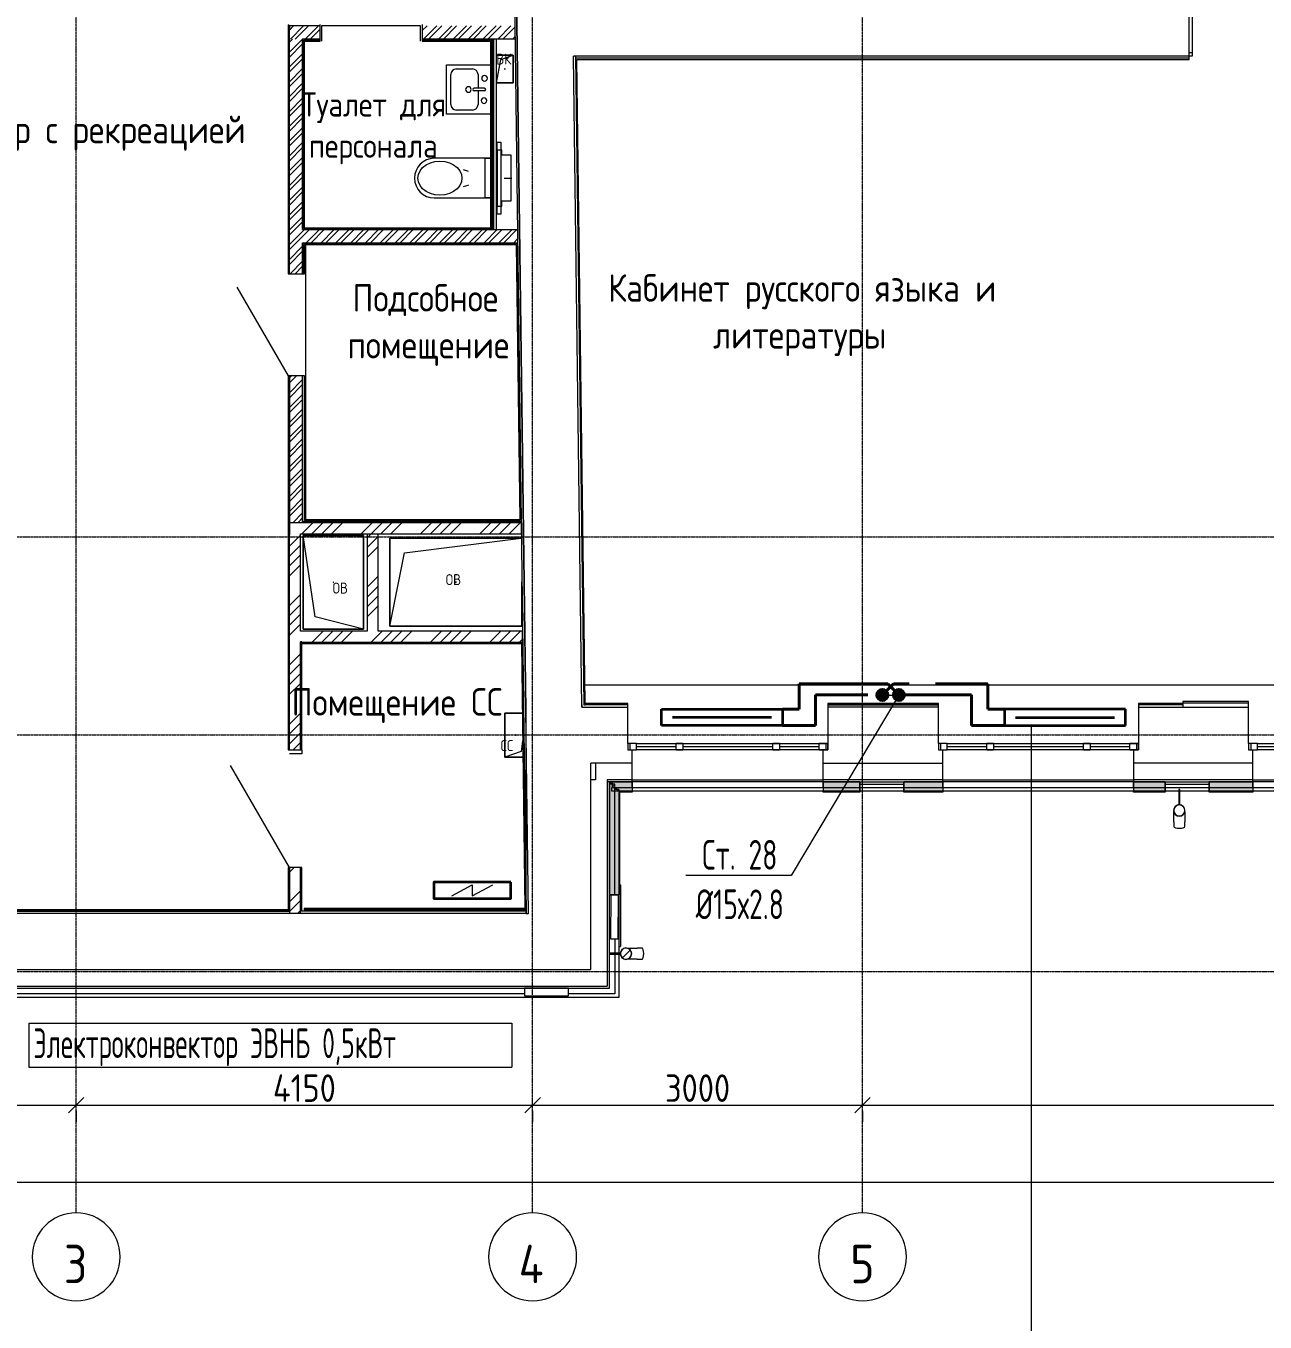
# Model space of a CAD drawing. Header units: millimetres. Extents: x -3929 to 624051, y 52832 to 514950.
# Drawn here: x 173592 to 184859, y 407026 to 418812 of the extents above; entities that cross this region are included whole.
import ezdxf
from ezdxf import colors
from ezdxf.entities.mleader import LeaderData, LeaderLine
from ezdxf.math import Vec2, Vec3

# ---------------------------------------------------------------- set-up
doc = ezdxf.new("R2010")
doc.units = ezdxf.units.MM
for name, pattern in [('ADSK_Линия сетки', [25, 20, -2.5, 0, -2.5]), ('ADSK_Штриховая_ш2 п1', [3, 2, -1]), ('Hidden', [7.14375, 4.7625, -2.38125])]:
    doc.linetypes.add(name, pattern=pattern)
for name, color, linetype, lineweight in [('_ Окна', 7, 'Continuous', 9), ('Аннотация', 7, 'Continuous', 18), ('Двери', 7, 'Continuous', 9), ('Марки помещений', 7, 'Continuous', 20), ('Обобщенные модели', 7, 'Continuous', 18), ('ОВ-О-Оборудование', 32, 'Continuous', 35), ('ОВ-ТЕКСТ', 7, 'Continuous', 25), ('Ограждение', 7, 'Continuous', 9), ('Окна', 7, 'Continuous', 9), ('Оси', 253, 'Continuous', 9), ('Перекрытие', 7, 'Continuous', 18), ('Размеры', 7, 'Continuous', 9), ('Сантехника', 7, 'Continuous', 18), ('Стены наружные', 7, 'Continuous', 18), ('Стены несущие', 7, 'Continuous', 30), ('Стены отделка', 7, 'Continuous', 30), ('Стены штриховка', 7, 'Continuous', 9)]:
    doc.layers.add(name, color=color, linetype=linetype, lineweight=lineweight)
for name, color, linetype in [('ПРИБОРЫ', 3, 'Continuous'), ('статистика приборов', 252, 'Continuous'), ('стояки', 7, 'Continuous')]:
    doc.layers.add(name, color=color, linetype=linetype)
doc.layers.add('т11.1', color=1, linetype='Continuous', true_color=0xff0000)
doc.layers.add('т21.1', color=5, linetype='Continuous', true_color=0x0000ff)
doc.styles.add('GOST Common', font='GOST_Common.ttf', dxfattribs={"width": 0.9, "height": 350})
doc.styles.add('GOST Common_1', font='GOST_Common.ttf', dxfattribs={"width": 0.9, "height": 250})
doc.styles.add('GOST Common_2', font='GOST_Common.ttf', dxfattribs={"width": 0.9, "height": 250})
doc.styles.add('GOST Common_4', font='GOST_Common.ttf', dxfattribs={"width": 0.9, "height": 200})
doc.styles.add('СТИЛЬ', font='simplex.shx', dxfattribs={"width": 0.65})

# ---------------------------------------------------------------- blocks, each defined once
blk = doc.blocks.new('*U2934')
at = {"layer": 'ОВ-О-Оборудование', "color": 32, "ltscale": 0.1, "true_color": 0xcd6928}
for p, q in [((550, 75), (-550, 75)), ((-550, 75), (-550, -75)), ((-450, 0), (450, 0)), ((550, -75), (550, 75)), ((-550, -75), (550, -75))]:
    blk.add_line(p, q, dxfattribs=at)
blk = doc.blocks.new('_Oblique')
at = {"color": 0, "linetype": 'ByBlock', "lineweight": -2}
blk.add_line((-0.5, -0.5), (0.5, 0.5), dxfattribs=at)
blk = doc.blocks.new('4 этаж')
at = {"layer": 'Ограждение', "lineweight": 0, "transparency": 33554432}
for points in [[(369638, 697), (369724, 697), (369724, 1636), (369638, 1722), (369638, 1630)], [(371914, 1636), (371914, 1722), (371579, 1722), (371579, 1636)], [(372668, 1636), (372668, 1722), (372314, 1722), (372314, 1636), (372596, 1636)], [(372668, 1722), (372668, 1723), (372614, 1722)], [(375488, 1722), (375488, 1723), (375439, 1722)], [(369637, 697), (369638, 697), (369637, 1630)], [(369725, 697), (369725, 1635), (369724, 1635), (369724, 697)], [(369728, 697), (369728, 1632), (369726, 1634), (369726, 697)], [(369843, 1630), (369843, 1632), (369728, 1632), (369729, 1630), (369737, 1630)], [(372314, 1630), (372668, 1630), (372668, 1632), (372314, 1632)], [(374403, 1630), (374691, 1630), (374691, 1632), (374403, 1632)], [(375091, 1630), (375488, 1630), (375488, 1632), (375091, 1632)]]:
    blk.add_hatch(color=253, dxfattribs=at).paths.add_polyline_path(points)
h = blk.add_hatch(color=253, dxfattribs=at)
h.paths.add_polyline_path([(369843, 1630), (369843, 1630), (369737, 1630)])
h.paths.add_polyline_path([(369724, 1636), (369843, 1636), (369843, 1722), (369638, 1722), (369722, 1638)])
h = blk.add_hatch(color=253, dxfattribs=at)
h.paths.add_polyline_path([(374691, 1630), (374691, 1630), (374653, 1630)])
h.paths.add_polyline_path([(374691, 1636), (374691, 1722), (374403, 1722), (374403, 1636), (374653, 1636)])
h = blk.add_hatch(color=253, dxfattribs=at)
h.paths.add_polyline_path([(375488, 1630), (375488, 1630), (375168, 1630)])
h.paths.add_polyline_path([(375488, 1636), (375488, 1722), (375091, 1722), (375091, 1636), (375168, 1636)])
h = blk.add_hatch(color=253, dxfattribs=at)
h.paths.add_polyline_path([(369725, 697), (369726, 697), (369725, 788)])
h.paths.add_polyline_path([(369728, 697), (369729, 697), (369729, 1630), (369728, 1630), (369728, 788)])
h = blk.add_hatch(color=253, dxfattribs=at)
h.paths.add_polyline_path([(371579, 1630), (371914, 1630), (371914, 1632), (371579, 1632)])
h.paths.add_polyline_path([(371914, 1634), (371914, 1635), (371579, 1634)])
at = {"layer": '_ Окна', "color": 253, "lineweight": 0}
for p, q in [((369883, 2073), (369803, 2073)), ((369803, 2073), (369803, 2013)), ((369803, 2013), (369883, 2013)), ((369823, 2073), (369823, 2013)), ((369883, 2013), (369883, 2073)), ((370243, 2043), (369883, 2043)), ((370243, 2013), (370243, 2073)), ((370243, 2073), (370303, 2073)), ((370303, 2013), (370243, 2013)), ((370303, 2073), (370303, 2013)), ((371123, 2043), (370303, 2043)), ((371123, 2013), (371123, 2073)), ((371123, 2073), (371183, 2073)), ((371183, 2013), (371123, 2013)), ((371183, 2073), (371183, 2013)), ((371543, 2043), (371183, 2043)), ((371543, 2013), (371543, 2073)), ((371543, 2073), (371623, 2073)), ((371623, 2013), (371543, 2013)), ((371603, 2073), (371603, 2013)), ((371623, 2073), (371623, 2013)), ((372708, 2073), (372628, 2073)), ((372628, 2073), (372628, 2013)), ((372628, 2013), (372708, 2013)), ((372648, 2073), (372648, 2013)), ((372708, 2013), (372708, 2073)), ((373068, 2043), (372708, 2043)), ((373068, 2013), (373068, 2073)), ((373068, 2073), (373128, 2073)), ((373128, 2013), (373068, 2013)), ((373128, 2073), (373128, 2013)), ((373948, 2043), (373128, 2043)), ((373948, 2013), (373948, 2073)), ((373948, 2073), (374008, 2073)), ((374008, 2013), (373948, 2013)), ((374008, 2073), (374008, 2013)), ((374368, 2043), (374008, 2043)), ((374368, 2013), (374368, 2073)), ((374368, 2073), (374448, 2073)), ((374448, 2013), (374368, 2013)), ((374428, 2073), (374428, 2013)), ((374448, 2073), (374448, 2013)), ((375528, 2073), (375448, 2073)), ((375448, 2073), (375448, 2013)), ((375448, 2013), (375528, 2013)), ((375468, 2073), (375468, 2013)), ((375528, 2013), (375528, 2073)), ((375888, 2043), (375528, 2043))]:
    blk.add_line(p, q, dxfattribs=at)
at = {"layer": 'Двери', "color": 253, "lineweight": 0}
for p, q in [((366717, 5414), (366252, 6220)), ((366727, 944), (366192, 1871))]:
    blk.add_line(p, q, dxfattribs=at)
at = {"layer": 'Обобщенные модели', "color": 253, "lineweight": 0}
for p, q in [((368611, 8330), (368761, 8330)), ((368761, 8330), (368611, 8330)), ((368611, 8080), (368648, 8293)), ((368648, 8293), (368761, 8330)), ((368761, 8330), (368761, 8080)), ((368761, 8080), (368761, 8330)), ((368761, 8080), (368611, 8080)), ((368611, 8080), (368761, 8080)), ((366851, 3963), (367401, 3963)), ((366851, 3113), (366851, 3963)), ((366961, 3223), (366851, 3963)), ((366851, 3963), (366851, 3113)), ((367401, 3963), (366851, 3963)), ((367401, 3963), (367401, 3113)), ((367401, 3113), (367401, 3963)), ((367641, 3139), (367641, 3939)), ((367641, 3939), (368835, 3939)), ((368835, 3939), (367641, 3939)), ((367641, 3939), (367641, 3139)), ((367774, 3806), (368835, 3938)), ((367641, 3139), (367774, 3806)), ((368841, 3539), (368841, 3139)), ((368841, 3139), (368841, 3539)), ((367401, 3113), (366961, 3223)), ((367401, 3113), (366851, 3113)), ((366851, 3113), (367401, 3113)), ((368841, 3139), (367641, 3139)), ((367641, 3139), (368841, 3139)), ((368684, 1949), (368684, 2349)), ((368684, 2349), (368844, 2349)), ((368844, 2349), (368684, 2349)), ((368684, 2349), (368684, 1949)), ((368847, 2096), (368834, 1999)), ((368834, 1999), (368684, 1949)), ((368849, 1949), (368684, 1949)), ((368684, 1949), (368849, 1949)), ((374813, 1653), (374813, 1514)), ((374823, 1653), (374813, 1653)), ((374823, 1514), (374823, 1653)), ((374768, 1448), (374768, 1450)), ((374768, 1445), (374768, 1448)), ((374768, 1442), (374768, 1445)), ((374768, 1439), (374768, 1442)), ((374768, 1436), (374768, 1439)), ((374768, 1432), (374768, 1436)), ((374768, 1428), (374768, 1432)), ((374768, 1424), (374768, 1428)), ((374768, 1420), (374768, 1424)), ((374768, 1416), (374768, 1420)), ((374768, 1411), (374768, 1416)), ((374868, 1450), (374868, 1449)), ((374868, 1449), (374868, 1446)), ((374868, 1446), (374868, 1443)), ((374868, 1443), (374868, 1440)), ((374868, 1440), (374868, 1437)), ((374868, 1437), (374868, 1434)), ((374868, 1434), (374868, 1430)), ((374868, 1430), (374868, 1426)), ((374868, 1426), (374868, 1422)), ((374868, 1422), (374868, 1418)), ((374868, 1418), (374868, 1413)), ((374768, 1407), (374768, 1411)), ((374768, 1402), (374768, 1407)), ((374768, 1397), (374768, 1402)), ((374768, 1392), (374768, 1397)), ((374768, 1387), (374768, 1392)), ((374768, 1382), (374768, 1387)), ((374768, 1376), (374768, 1382)), ((374768, 1371), (374768, 1376)), ((374768, 1365), (374768, 1371)), ((374768, 1360), (374768, 1365)), ((374768, 1360), (374768, 1317)), ((374868, 1413), (374868, 1409)), ((374868, 1409), (374868, 1404)), ((374868, 1404), (374868, 1399)), ((374868, 1399), (374868, 1394)), ((374868, 1394), (374868, 1389)), ((374868, 1389), (374868, 1384)), ((374868, 1384), (374868, 1379)), ((374868, 1379), (374868, 1373)), ((374868, 1373), (374868, 1368)), ((374868, 1368), (374868, 1362)), ((374868, 1362), (374868, 1360)), ((374868, 1317), (374868, 1360)), ((369736, 166), (369637, 166)), ((369637, 156), (369736, 156)), ((369800, 211), (369801, 211)), ((369801, 211), (369804, 211)), ((369804, 211), (369806, 211)), ((369806, 211), (369810, 211)), ((369810, 211), (369813, 211)), ((369813, 211), (369816, 211)), ((369816, 211), (369820, 211)), ((369820, 211), (369824, 211)), ((369824, 211), (369828, 211)), ((369828, 211), (369832, 211)), ((369832, 211), (369837, 211)), ((369837, 211), (369841, 211)), ((369841, 211), (369846, 211)), ((369846, 211), (369851, 211)), ((369851, 211), (369856, 211)), ((369856, 211), (369861, 211)), ((369861, 211), (369866, 211)), ((369866, 211), (369871, 211)), ((369871, 211), (369877, 211)), ((369877, 211), (369882, 211)), ((369882, 211), (369888, 211)), ((369888, 211), (369890, 211)), ((369933, 211), (369890, 211)), ((369802, 111), (369799, 111)), ((369805, 111), (369802, 111)), ((369808, 111), (369805, 111)), ((369811, 111), (369808, 111)), ((369814, 111), (369811, 111)), ((369818, 111), (369814, 111)), ((369822, 111), (369818, 111)), ((369826, 111), (369822, 111)), ((369830, 111), (369826, 111)), ((369834, 111), (369830, 111)), ((369838, 111), (369834, 111)), ((369843, 111), (369838, 111)), ((369848, 111), (369843, 111)), ((369853, 111), (369848, 111)), ((369858, 111), (369853, 111)), ((369863, 111), (369858, 111)), ((369868, 111), (369863, 111)), ((369874, 111), (369868, 111)), ((369879, 111), (369874, 111)), ((369885, 111), (369879, 111)), ((369890, 111), (369885, 111)), ((369890, 111), (369933, 111))]:
    blk.add_line(p, q, dxfattribs=at)
at = {"layer": 'Обобщенные модели', "color": 253, "linetype": 'Continuous', "lineweight": 0}
blk.add_line((369755, 123), (369824, 192), dxfattribs=at)
at = {"layer": 'Обобщенные модели', "color": 253, "lineweight": 0}
for centre, radius, start, end in [((368686, 8205), 2.5, 0, 180), ((368686, 8205), 2.5, 60, 165), ((368686, 8205), 2.5, 180, 0), ((368686, 8205), 2.5, 195, 270), ((368686, 8205), 2.5, 300, 0), ((367126, 3538), 2.5, 90, 270), ((367126, 3538), 2.5, 150, 255), ((367126, 3538), 2.5, 270, 90), ((367126, 3538), 2.5, 30, 90), ((367126, 3538), 2.5, 285, 0), ((368241, 3539), 2.5, 0, 180), ((368241, 3539), 2.5, 60, 165), ((368241, 3539), 2.5, 180, 0), ((368241, 3539), 2.5, 195, 270), ((368241, 3539), 2.5, 300, 0), ((368784, 2149), 2.5, 0, 180), ((368784, 2149), 2.5, 120, 180), ((368784, 2149), 2.5, 180, 0), ((368784, 2149), 2.5, 240, 345), ((368784, 2149), 2.5, 15, 90), ((374818, 1463), 52, 90, 270), ((374818, 1463), 50, 90, 270), ((374818, 1463), 52, 270, 90), ((374818, 1463), 50, 270, 90), ((369787, 161), 52, 0, 180), ((369787, 161), 52, 180, 0), ((369787, 161), 50, 0, 180), ((369787, 161), 50, 180, 0)]:
    blk.add_arc(centre, radius, start, end, dxfattribs=at)
for centre, major_axis, start_param, end_param in [((374818, 1317), (50, 0), 3.141593, 4.712389), ((374818, 1317), (50, 0), 4.712389, 6.283185), ((369933, 161), (0, 50), 4.712389, 6.283185), ((369933, 161), (0, 50), 3.141593, 4.712389)]:
    blk.add_ellipse(centre, major_axis=major_axis, ratio=0.309017, start_param=start_param, end_param=end_param, dxfattribs=at)
at = {"layer": 'Ограждение', "color": 253, "lineweight": 0}
for p, q in [((369638, 1722), (369637, 1723)), ((369638, 1722), (369728, 1632)), ((369729, 1630), (369638, 1722)), ((369638, 1722), (369638, 697)), ((369638, 1722), (369638, 697)), ((369843, 1722), (369638, 1722)), ((369843, 1722), (369638, 1722)), ((369843, 1723), (369843, 1722)), ((369843, 1722), (369843, 1673)), ((369843, 1673), (369843, 1722)), ((371579, 1722), (371579, 1723)), ((371579, 1722), (371579, 1673)), ((371579, 1673), (371579, 1722)), ((371914, 1722), (371579, 1722)), ((371914, 1722), (371579, 1722)), ((371914, 1703), (371914, 1722)), ((371914, 1703), (371914, 1630)), ((371914, 1632), (371914, 1703)), ((372314, 1722), (372314, 1703)), ((372668, 1722), (372314, 1722)), ((372668, 1722), (372314, 1722)), ((372314, 1703), (372314, 1632)), ((372314, 1630), (372314, 1703)), ((372668, 1723), (372668, 1722)), ((372668, 1722), (372668, 1673)), ((372668, 1673), (372668, 1722)), ((374403, 1722), (374403, 1723)), ((374403, 1722), (374403, 1673)), ((374403, 1673), (374403, 1722)), ((374691, 1722), (374403, 1722)), ((374691, 1722), (374403, 1722)), ((374691, 1703), (374691, 1722)), ((374691, 1703), (374691, 1630)), ((374691, 1632), (374691, 1703)), ((375091, 1722), (375091, 1703)), ((375488, 1722), (375091, 1722)), ((375488, 1722), (375091, 1722)), ((375091, 1703), (375091, 1632)), ((375091, 1630), (375091, 1703)), ((375488, 1723), (375488, 1722)), ((375488, 1722), (375488, 1673)), ((375488, 1673), (375488, 1722)), ((369728, 1632), (369724, 1636)), ((369724, 1636), (369724, 697)), ((369724, 1636), (369725, 1635)), ((369843, 1636), (369724, 1636)), ((369725, 1635), (369728, 1632)), ((369728, 1632), (369725, 1635)), ((369725, 1635), (369725, 697)), ((369725, 1635), (369728, 1632)), ((369843, 1635), (369725, 1635)), ((369728, 1632), (369726, 1634)), ((369726, 1634), (369726, 697)), ((369726, 1634), (369726, 1634)), ((369726, 1634), (369726, 697)), ((369726, 1634), (369728, 1632)), ((369843, 1634), (369726, 1634)), ((369843, 1634), (369726, 1634)), ((369728, 1632), (369728, 697)), ((369728, 1632), (369728, 697)), ((369728, 1632), (369728, 1632)), ((369728, 1632), (369728, 697)), ((369729, 1630), (369728, 1632)), ((369728, 1632), (369729, 1630)), ((369843, 1632), (369728, 1632)), ((369843, 1632), (369728, 1632)), ((369843, 1632), (369728, 1632)), ((369728, 1631), (369728, 697)), ((369728, 1631), (369729, 1630)), ((369843, 1631), (369728, 1631)), ((369729, 1630), (369729, 697)), ((369729, 1630), (369729, 697)), ((369843, 1630), (369729, 1630)), ((369843, 1630), (369729, 1630)), ((369843, 1638), (369843, 1630)), ((369843, 1632), (369843, 1638)), ((369843, 1635), (369843, 1636)), ((369843, 1636), (369843, 1632)), ((369843, 1632), (369843, 1635)), ((369843, 1635), (369843, 1632)), ((369843, 1632), (369843, 1635)), ((369843, 1632), (369843, 1634)), ((369843, 1634), (369843, 1634)), ((369843, 1634), (369843, 1632)), ((369843, 1630), (369843, 1632)), ((369843, 1632), (369843, 1630)), ((369843, 1632), (369843, 1632)), ((369843, 1630), (369843, 1631)), ((371579, 1638), (371579, 1632)), ((371579, 1630), (371579, 1638)), ((371579, 1632), (371579, 1636)), ((371579, 1636), (371579, 1635)), ((371914, 1636), (371579, 1636)), ((371579, 1635), (371579, 1632)), ((371579, 1632), (371579, 1635)), ((371579, 1635), (371579, 1632)), ((371914, 1635), (371579, 1635)), ((371579, 1632), (371579, 1634)), ((371579, 1634), (371579, 1634)), ((371579, 1634), (371579, 1632)), ((371914, 1634), (371579, 1634)), ((371914, 1634), (371579, 1634)), ((371579, 1632), (371579, 1632)), ((371579, 1630), (371579, 1632)), ((371579, 1632), (371579, 1630)), ((371914, 1632), (371579, 1632)), ((371914, 1632), (371579, 1632)), ((371914, 1632), (371579, 1632)), ((371579, 1631), (371579, 1630)), ((371914, 1631), (371579, 1631)), ((371914, 1630), (371579, 1630)), ((371914, 1630), (371579, 1630)), ((371914, 1635), (371914, 1636)), ((371914, 1636), (371914, 1632)), ((371914, 1632), (371914, 1635)), ((371914, 1635), (371914, 1632)), ((371914, 1632), (371914, 1635)), ((371914, 1632), (371914, 1634)), ((371914, 1634), (371914, 1634)), ((371914, 1634), (371914, 1632)), ((371914, 1630), (371914, 1632)), ((371914, 1632), (371914, 1630)), ((371914, 1632), (371914, 1632)), ((371914, 1630), (371914, 1631)), ((372314, 1632), (372314, 1636)), ((372314, 1636), (372314, 1635)), ((372668, 1636), (372314, 1636)), ((372314, 1635), (372314, 1632)), ((372314, 1632), (372314, 1635)), ((372314, 1635), (372314, 1632)), ((372668, 1635), (372314, 1635)), ((372314, 1632), (372314, 1634)), ((372314, 1634), (372314, 1634)), ((372314, 1634), (372314, 1632)), ((372668, 1634), (372314, 1634)), ((372668, 1634), (372314, 1634)), ((372314, 1632), (372314, 1632)), ((372314, 1630), (372314, 1632)), ((372314, 1632), (372314, 1630)), ((372668, 1632), (372314, 1632)), ((372668, 1632), (372314, 1632)), ((372668, 1632), (372314, 1632)), ((372314, 1631), (372314, 1630)), ((372668, 1631), (372314, 1631)), ((372668, 1630), (372314, 1630)), ((372668, 1630), (372314, 1630)), ((372668, 1638), (372668, 1630)), ((372668, 1632), (372668, 1638)), ((372668, 1635), (372668, 1636)), ((372668, 1636), (372668, 1632)), ((372668, 1632), (372668, 1635)), ((372668, 1635), (372668, 1632)), ((372668, 1632), (372668, 1635)), ((372668, 1632), (372668, 1634)), ((372668, 1634), (372668, 1634)), ((372668, 1634), (372668, 1632)), ((372668, 1630), (372668, 1632)), ((372668, 1632), (372668, 1630)), ((372668, 1632), (372668, 1632)), ((372668, 1630), (372668, 1631)), ((374403, 1638), (374403, 1632)), ((374403, 1630), (374403, 1638)), ((374403, 1632), (374403, 1636)), ((374403, 1636), (374403, 1635)), ((374691, 1636), (374403, 1636)), ((374403, 1635), (374403, 1632)), ((374403, 1632), (374403, 1635)), ((374403, 1635), (374403, 1632)), ((374691, 1635), (374403, 1635)), ((374403, 1632), (374403, 1634)), ((374403, 1634), (374403, 1634)), ((374403, 1634), (374403, 1632)), ((374691, 1634), (374403, 1634)), ((374691, 1634), (374403, 1634)), ((374403, 1632), (374403, 1632)), ((374403, 1630), (374403, 1632)), ((374403, 1632), (374403, 1630)), ((374691, 1632), (374403, 1632)), ((374691, 1632), (374403, 1632)), ((374691, 1632), (374403, 1632)), ((374403, 1631), (374403, 1630)), ((374691, 1631), (374403, 1631)), ((374691, 1630), (374403, 1630)), ((374691, 1630), (374403, 1630)), ((374691, 1635), (374691, 1636)), ((374691, 1636), (374691, 1632)), ((374691, 1632), (374691, 1635)), ((374691, 1635), (374691, 1632)), ((374691, 1632), (374691, 1635)), ((374691, 1632), (374691, 1634)), ((374691, 1634), (374691, 1634)), ((374691, 1634), (374691, 1632)), ((374691, 1630), (374691, 1632)), ((374691, 1632), (374691, 1630)), ((374691, 1632), (374691, 1632)), ((374691, 1630), (374691, 1631)), ((375091, 1632), (375091, 1636)), ((375091, 1636), (375091, 1635)), ((375488, 1636), (375091, 1636)), ((375091, 1635), (375091, 1632)), ((375091, 1632), (375091, 1635)), ((375091, 1635), (375091, 1632)), ((375488, 1635), (375091, 1635)), ((375091, 1632), (375091, 1634)), ((375091, 1634), (375091, 1634)), ((375091, 1634), (375091, 1632)), ((375488, 1634), (375091, 1634)), ((375488, 1634), (375091, 1634)), ((375091, 1632), (375091, 1632)), ((375091, 1630), (375091, 1632)), ((375091, 1632), (375091, 1630)), ((375488, 1632), (375091, 1632)), ((375488, 1632), (375091, 1632)), ((375488, 1632), (375091, 1632)), ((375091, 1631), (375091, 1630)), ((375488, 1631), (375091, 1631)), ((375488, 1630), (375091, 1630)), ((375488, 1630), (375091, 1630)), ((375488, 1638), (375488, 1630)), ((375488, 1632), (375488, 1638)), ((375488, 1635), (375488, 1636)), ((375488, 1636), (375488, 1632)), ((375488, 1632), (375488, 1635)), ((375488, 1635), (375488, 1632)), ((375488, 1632), (375488, 1635)), ((375488, 1632), (375488, 1634)), ((375488, 1634), (375488, 1634)), ((375488, 1634), (375488, 1632)), ((375488, 1630), (375488, 1632)), ((375488, 1632), (375488, 1630)), ((375488, 1632), (375488, 1632)), ((375488, 1630), (375488, 1631)), ((369638, 697), (369637, 697)), ((369638, 697), (369728, 697)), ((369729, 697), (369638, 697)), ((369728, 697), (369724, 697)), ((369724, 697), (369725, 697)), ((369725, 697), (369728, 697)), ((369728, 697), (369725, 697)), ((369725, 697), (369728, 697)), ((369728, 697), (369726, 697)), ((369726, 697), (369726, 697)), ((369726, 697), (369728, 697)), ((369728, 697), (369728, 697)), ((369728, 697), (369729, 697)), ((369729, 697), (369728, 697)), ((369728, 697), (369729, 697))]:
    blk.add_line(p, q, dxfattribs=at)
at = {"layer": 'Окна', "color": 253, "lineweight": 0}
for p, q in [((369883, 2073), (369803, 2073)), ((369803, 2073), (369803, 2013)), ((369803, 2013), (369883, 2013)), ((369883, 2073), (370243, 2073)), ((370243, 2013), (369883, 2013)), ((370303, 2073), (370243, 2073)), ((370243, 2013), (370303, 2013)), ((370303, 2073), (371123, 2073)), ((371123, 2013), (370303, 2013)), ((371183, 2073), (371123, 2073)), ((371123, 2013), (371183, 2013)), ((371183, 2073), (371543, 2073)), ((371543, 2013), (371183, 2013)), ((371623, 2073), (371543, 2073)), ((371543, 2013), (371623, 2013)), ((371623, 2013), (371623, 2073)), ((372708, 2073), (372628, 2073)), ((372628, 2073), (372628, 2013)), ((372628, 2013), (372708, 2013)), ((372708, 2073), (373068, 2073)), ((373068, 2013), (372708, 2013)), ((373128, 2073), (373068, 2073)), ((373068, 2013), (373128, 2013)), ((373128, 2073), (373948, 2073)), ((373948, 2013), (373128, 2013)), ((374008, 2073), (373948, 2073)), ((373948, 2013), (374008, 2013)), ((374008, 2073), (374368, 2073)), ((374368, 2013), (374008, 2013)), ((374448, 2073), (374368, 2073)), ((374368, 2013), (374448, 2013)), ((374448, 2013), (374448, 2073)), ((375528, 2073), (375448, 2073)), ((375448, 2073), (375448, 2013)), ((375448, 2013), (375528, 2013)), ((375528, 2073), (375888, 2073)), ((375888, 2013), (375528, 2013))]:
    blk.add_line(p, q, dxfattribs=at)
at = {"layer": 'Оси', "color": 253, "linetype": 'ADSK_Линия сетки', "lineweight": 0}
for p, q in [((364788, -2196), (364788, 46378)), ((368938, -2196), (368938, 23921)), ((371938, -2196), (371938, 23921)), ((351674, 3950), (417904, 3950)), ((351674, 2150), (417793, 2150)), ((351674, 0), (417793, 0))]:
    blk.add_line(p, q, dxfattribs=at)
at = {"layer": 'Оси', "color": 253, "lineweight": 0}
for centre, start, end in [((364788, -2596), 0, 180), ((368938, -2596), 0, 180), ((371938, -2596), 0, 180), ((364788, -2596), 180, 0), ((368938, -2596), 180, 0), ((371938, -2596), 180, 0)]:
    blk.add_arc(centre, 400, start, end, dxfattribs=at)
at = {"layer": 'Перекрытие', "color": 253, "lineweight": 0}
for p, q in [((374934, 8693), (374934, 8323)), ((367919, 8597), (367019, 8597)), ((367019, 8597), (367019, 8459)), ((367919, 8459), (367919, 8597)), ((374934, 8353), (374908, 8353)), ((374934, 8323), (374908, 8323)), ((377694, 2603), (369415, 2603)), ((366839, 2014), (366839, 1979)), ((366839, 1979), (366727, 1979)), ((366839, 555), (366839, 546))]:
    blk.add_line(p, q, dxfattribs=at)
at = {"layer": 'Размеры', "color": 253, "lineweight": 0}
for p, q in [((361638, -1217), (364938, -1217)), ((364638, -1217), (369088, -1217)), ((364788, -1267), (364788, -1367)), ((364788, -1267), (364788, -1367)), ((368788, -1217), (372088, -1217)), ((368938, -1267), (368938, -1367)), ((368938, -1267), (368938, -1367)), ((371788, -1217), (379988, -1217)), ((371938, -1267), (371938, -1367)), ((371938, -1267), (371938, -1367)), ((355138, -1917), (417288, -1917))]:
    blk.add_line(p, q, dxfattribs=at)
at = {"layer": 'Сантехника', "color": 253, "lineweight": 0}
for p, q in [((368156, 8244), (368556, 8244)), ((368156, 7794), (368156, 8244)), ((368156, 7794), (368156, 8244)), ((368156, 8244), (368556, 8244)), ((368195, 7883), (368195, 8155)), ((368245, 8206), (368391, 8206)), ((368442, 8155), (368442, 8032)), ((368499, 8032), (368407, 8032)), ((368499, 8006), (368407, 8006)), ((368442, 8006), (368442, 7883)), ((368556, 7794), (368156, 7794)), ((368556, 7794), (368156, 7794)), ((368391, 7832), (368245, 7832)), ((368617, 6885), (368617, 7540)), ((368617, 7540), (368648, 7540)), ((368657, 7468), (368617, 7468)), ((368617, 7468), (368617, 6958)), ((368648, 7540), (368648, 6885)), ((368657, 7421), (368657, 7468)), ((367915, 7280), (367938, 7309)), ((367938, 7309), (367970, 7334)), ((367970, 7334), (368008, 7352)), ((368008, 7352), (368050, 7364)), ((368556, 7393), (368044, 7393)), ((368050, 7364), (368095, 7368)), ((368095, 7368), (368139, 7364)), ((368139, 7364), (368182, 7352)), ((368182, 7352), (368220, 7334)), ((368220, 7334), (368251, 7309)), ((368251, 7309), (368275, 7280)), ((368507, 7033), (368507, 7393)), ((368507, 7393), (368556, 7393)), ((368742, 7421), (368657, 7421)), ((368742, 7005), (368742, 7421)), ((367895, 7213), (367900, 7247)), ((367900, 7178), (367895, 7213)), ((367900, 7247), (367915, 7280)), ((368275, 7280), (368290, 7247)), ((368290, 7247), (368295, 7213)), ((368295, 7213), (368290, 7178)), ((368320, 7284), (368311, 7288)), ((368355, 7274), (368320, 7284)), ((368680, 7213), (368748, 7213)), ((367915, 7145), (367900, 7178)), ((367938, 7116), (367915, 7145)), ((367970, 7091), (367938, 7116)), ((368008, 7073), (367970, 7091)), ((368050, 7061), (368008, 7073)), ((368182, 7073), (368139, 7061)), ((368220, 7091), (368182, 7073)), ((368251, 7116), (368220, 7091)), ((368275, 7145), (368251, 7116)), ((368290, 7178), (368275, 7145)), ((368311, 7138), (368352, 7150)), ((368352, 7150), (368355, 7151)), ((368044, 7033), (368556, 7033)), ((368095, 7058), (368050, 7061)), ((368139, 7061), (368095, 7058)), ((368556, 7033), (368507, 7033)), ((368617, 6958), (368657, 6958)), ((368657, 7005), (368742, 7005)), ((368657, 6958), (368657, 7005)), ((368648, 6885), (368617, 6885))]:
    blk.add_line(p, q, dxfattribs=at)
for centre, radius, start, end in [((368245, 8155), 50.8, 90, 180), ((368391, 8155), 50.8, 0, 90), ((368501, 8121), 25.4, 90, 270), ((368501, 8121), 25.4, 270, 90), ((368354, 8019), 25.4, 90, 270), ((368354, 8019), 25.4, 270, 90), ((368407, 8019), 12.7, 90, 270), ((368499, 8019), 12.7, 270, 90), ((368496, 7918), 25.4, 90, 270), ((368496, 7918), 25.4, 270, 90), ((368245, 7883), 50.8, 180, 270), ((368391, 7883), 50.8, 270, 0), ((368044, 7213), 180, 90, 270)]:
    blk.add_arc(centre, radius, start, end, dxfattribs=at)
at = {"layer": 'Стены наружные', "color": 253, "lineweight": 0}
for p, q in [((366877, 4103), (366877, 6610)), ((369687, 1703), (369638, 1703)), ((369657, 1673), (400858, 1673)), ((369657, 1638), (369657, 1673)), ((369660, 1722), (369660, 1673)), ((369687, 697), (369687, 1703)), ((369722, 1653), (369687, 1653)), ((369722, 1653), (369722, 166)), ((369843, 1743), (371578, 1743)), ((371578, 1723), (369843, 1723)), ((369843, 1673), (369843, 1638)), ((371579, 1673), (371579, 1638)), ((372668, 1743), (374403, 1743)), ((374403, 1723), (372668, 1723)), ((372668, 1673), (372668, 1638)), ((374403, 1673), (374403, 1638)), ((375488, 1743), (377223, 1743)), ((377223, 1723), (375488, 1723)), ((375488, 1673), (375488, 1638)), ((374813, 1638), (369657, 1638)), ((377991, 1638), (374823, 1638)), ((369722, 788), (369725, 788)), ((369726, 788), (369728, 788)), ((369728, 788), (369729, 788)), ((369729, 788), (369737, 788)), ((369737, 788), (369737, 227)), ((369687, 296), (369687, 166)), ((369687, 156), (369687, -204)), ((369722, 227), (369737, 227)), ((369722, 156), (369722, -239)), ((368863, -204), (362186, -204)), ((369687, -204), (369263, -204)), ((369722, -239), (361197, -239))]:
    blk.add_line(p, q, dxfattribs=at)
at = {"layer": 'Стены несущие', "color": 253, "lineweight": 0}
for p, q in [((368791, 8910), (368876, 2372)), ((374908, 8323), (374908, 8693)), ((374908, 8323), (369309, 8323)), ((369385, 2403), (369309, 8323)), ((368840, 4079), (366727, 4079)), ((366727, 2014), (366727, 4079)), ((368840, 3979), (368840, 4079)), ((366827, 3979), (368840, 3979)), ((366827, 3093), (366827, 3979)), ((367433, 3979), (367433, 3093)), ((367533, 3093), (367533, 3979)), ((367433, 3093), (366827, 3093)), ((368847, 3093), (367533, 3093)), ((368847, 2993), (368847, 3093)), ((366827, 2014), (366827, 2995)), ((366827, 2993), (368847, 2993)), ((368876, 2372), (368877, 2372)), ((368877, 2372), (368877, 526)), ((369385, 2403), (369803, 2403)), ((369803, 2073), (369803, 2403)), ((372628, 2403), (371623, 2403)), ((371623, 2403), (371623, 2073)), ((372628, 2073), (372628, 2403)), ((374448, 2403), (374448, 2073)), ((374448, 2403), (375448, 2403)), ((375448, 2073), (375448, 2403)), ((366727, 2014), (366827, 2014)), ((369843, 1893), (369843, 2013)), ((371578, 2013), (371578, 1893)), ((372668, 1893), (372668, 2013)), ((374403, 2013), (374403, 1893)), ((375488, 1893), (375488, 2013)), ((369467, 16), (369467, 1893)), ((369843, 1893), (369467, 1893)), ((371578, 1893), (372668, 1893)), ((375488, 1893), (374403, 1893)), ((366827, 944), (366727, 944)), ((366727, 944), (366727, 526)), ((366827, 526), (366827, 944)), ((368877, 526), (361958, 526)), ((361450, 16), (369467, 16))]:
    blk.add_line(p, q, dxfattribs=at)
at = {"layer": 'Стены отделка', "color": 253, "lineweight": 0}
for p, q in [((368771, 8930), (368880, 526)), ((368900, 526), (368791, 8910)), ((366715, 8607), (366715, 6344)), ((367005, 8459), (367005, 8609)), ((367935, 8609), (367935, 8459)), ((366727, 8597), (366727, 8572)), ((366855, 6760), (366855, 8469)), ((366865, 8459), (367005, 8459)), ((366865, 6745), (366865, 8459)), ((367935, 8459), (368556, 8459)), ((368556, 8459), (368556, 6760)), ((368571, 8477), (368571, 6745)), ((368611, 6745), (368611, 8477)), ((369329, 8323), (369309, 8323)), ((369329, 8323), (369329, 8303)), ((369329, 8323), (369405, 2423)), ((369339, 8303), (369329, 8303)), ((369417, 2435), (369341, 8291)), ((369341, 8291), (374908, 8291)), ((371533, 8303), (370133, 8303)), ((374908, 8291), (374908, 8323)), ((366847, 6745), (368799, 6745)), ((366865, 6760), (368556, 6760)), ((366847, 6625), (368801, 6625)), ((368801, 6620), (366853, 6620)), ((366865, 6344), (366865, 6608)), ((366865, 6608), (368789, 6608)), ((368789, 6608), (368821, 4105)), ((366715, 6344), (366865, 6344)), ((366715, 5414), (366715, 2014)), ((366865, 5414), (366715, 5414)), ((366865, 4105), (366865, 5414)), ((366847, 4093), (368833, 4093)), ((368821, 4105), (366865, 4105)), ((366839, 2995), (366827, 2995)), ((366839, 2993), (366839, 2995)), ((366839, 2014), (366839, 2981)), ((366839, 2981), (368836, 2981)), ((368836, 2981), (368867, 571)), ((368848, 2993), (368847, 2993)), ((369385, 2423), (369386, 2423)), ((369386, 2423), (369386, 2403)), ((369405, 2423), (369415, 2423)), ((369803, 2435), (369417, 2435)), ((369803, 2403), (369803, 2435)), ((371623, 2435), (371623, 2403)), ((372628, 2435), (371623, 2435)), ((371623, 2423), (371634, 2423)), ((372594, 2423), (372628, 2423)), ((372628, 2403), (372628, 2435)), ((374448, 2435), (374448, 2403)), ((374849, 2435), (374448, 2435)), ((374849, 2455), (374849, 2403)), ((375448, 2455), (374849, 2455)), ((375419, 2443), (375448, 2443)), ((375448, 2403), (375448, 2455)), ((366715, 2014), (366727, 2014)), ((366827, 2014), (366839, 2014)), ((369509, 1893), (369509, 1743)), ((369843, 1723), (369843, 1893)), ((371578, 1893), (371578, 1723)), ((372668, 1723), (372668, 1893)), ((374403, 1893), (374403, 1723)), ((375488, 1723), (375488, 1893)), ((369509, 1743), (369467, 1743)), ((369843, 1743), (369617, 1743)), ((369617, 1743), (369617, -134)), ((369637, 1723), (369843, 1723)), ((369637, -154), (369637, 1723)), ((372668, 1743), (371578, 1743)), ((371578, 1723), (372668, 1723)), ((371914, 1723), (371914, 1703)), ((371914, 1703), (372314, 1703)), ((372314, 1703), (372314, 1723)), ((375488, 1743), (374403, 1743)), ((374403, 1723), (375488, 1723)), ((374691, 1723), (374691, 1703)), ((374691, 1703), (375091, 1703)), ((375091, 1703), (375091, 1723)), ((366727, 944), (366715, 944)), ((366715, 944), (366715, 558)), ((366839, 944), (366827, 944)), ((366839, 555), (366839, 944)), ((369648, 697), (369645, 297)), ((369718, 696), (369648, 697)), ((369715, 296), (369718, 696)), ((366715, 558), (361978, 558)), ((361990, 546), (366727, 546)), ((364408, 546), (364408, 558)), ((366827, 555), (366839, 555)), ((368880, 546), (366827, 546)), ((368867, 571), (366861, 571)), ((366861, 571), (366861, 559)), ((366861, 559), (368873, 559)), ((368873, 559), (368873, 571)), ((368873, 571), (368877, 571)), ((368877, 526), (368880, 526)), ((368880, 526), (368880, 546)), ((368880, 526), (368900, 526)), ((369645, 297), (369715, 296)), ((361281, -154), (369637, -154)), ((361301, -134), (369617, -134)), ((369263, -154), (368863, -154)), ((368863, -154), (368863, -224)), ((368863, -224), (369263, -224)), ((369263, -224), (369263, -154))]:
    blk.add_line(p, q, dxfattribs=at)
at = {"layer": 'Стены штриховка', "color": 253, "lineweight": 0}
for p, q in [((366717, 8609), (366717, 6344)), ((367005, 8597), (366727, 8597)), ((366727, 6344), (366727, 8572)), ((367005, 8477), (366847, 8477)), ((366847, 6745), (366847, 8477)), ((366855, 8469), (367005, 8469)), ((368777, 8477), (367935, 8477)), ((367935, 8469), (368565, 8469)), ((368565, 6753), (368565, 8469)), ((368584, 6745), (368584, 8477)), ((370133, 8303), (369339, 8303)), ((369415, 2433), (369339, 8293)), ((369339, 8293), (374908, 8293)), ((374908, 8303), (371533, 8303)), ((366855, 6754), (366855, 6760)), ((366855, 6754), (368565, 6754)), ((366847, 6344), (366847, 6625)), ((366853, 6344), (366853, 6620)), ((366863, 6344), (366863, 6610)), ((368791, 6610), (366863, 6610)), ((368791, 6610), (368823, 4103)), ((366717, 2014), (366717, 5414)), ((366727, 5414), (366727, 3965)), ((366847, 4079), (366847, 5414)), ((366863, 4103), (366863, 5414)), ((368823, 4103), (366863, 4103)), ((366837, 2014), (366837, 2995)), ((366839, 2993), (366839, 2983)), ((366839, 2983), (368838, 2983)), ((368838, 2983), (368869, 571)), ((369803, 2433), (369415, 2433)), ((369803, 2423), (369415, 2423)), ((372628, 2433), (371623, 2433)), ((371634, 2423), (372594, 2423)), ((374849, 2433), (374448, 2433)), ((374849, 2423), (374448, 2423)), ((375448, 2453), (374849, 2453)), ((374849, 2443), (375419, 2443)), ((369637, 1723), (369617, 1723)), ((366717, 944), (366717, 558)), ((366837, 555), (366837, 944)), ((366727, 556), (361978, 556)), ((366717, 558), (366727, 558)), ((366861, 561), (368873, 561)), ((368867, 571), (368869, 571))]:
    blk.add_line(p, q, dxfattribs=at)
at = {"layer": 'Стены штриховка', "color": 253, "linetype": 'Continuous', "lineweight": 0}
for p, q in [((366727, 8559), (366765, 8597)), ((366735, 8477), (366855, 8597)), ((366780, 8477), (366900, 8597)), ((366870, 8477), (366990, 8597)), ((366915, 8477), (367005, 8567)), ((367935, 8554), (367978, 8597)), ((367947, 8477), (368067, 8597)), ((367992, 8477), (368112, 8597)), ((368082, 8477), (368202, 8597)), ((368127, 8477), (368247, 8597)), ((368217, 8477), (368337, 8597)), ((368262, 8477), (368382, 8597)), ((368352, 8477), (368472, 8597)), ((368396, 8477), (368516, 8597)), ((368486, 8477), (368606, 8597)), ((368531, 8477), (368651, 8597)), ((368621, 8477), (368741, 8597)), ((368666, 8477), (368775, 8586)), ((368756, 8477), (368776, 8498)), ((366728, 8359), (366845, 8477)), ((366728, 8449), (366755, 8477)), ((366728, 8314), (366847, 8434)), ((367004, 8477), (367005, 8477)), ((366728, 8225), (366847, 8344)), ((366728, 8180), (366847, 8299)), ((366728, 8090), (366847, 8209)), ((366728, 8045), (366847, 8165)), ((366728, 7955), (366847, 8075)), ((366728, 7910), (366847, 8030)), ((366728, 7820), (366847, 7940)), ((366728, 7776), (366847, 7895)), ((366728, 7686), (366847, 7805)), ((366728, 7641), (366847, 7760)), ((366728, 7551), (366847, 7671)), ((366728, 7506), (366847, 7626)), ((366728, 7416), (366847, 7536)), ((366728, 7371), (366847, 7491)), ((366728, 7282), (366847, 7401)), ((366728, 7237), (366847, 7356)), ((366728, 7147), (366847, 7266)), ((366728, 7102), (366847, 7222)), ((366728, 7012), (366847, 7132)), ((366728, 6967), (366847, 7087)), ((366728, 6878), (366847, 6997)), ((366728, 6833), (366847, 6952)), ((366728, 6743), (366847, 6862)), ((366728, 6698), (366847, 6817)), ((366728, 6608), (366865, 6745)), ((366728, 6563), (366910, 6745)), ((366880, 6625), (367000, 6745)), ((366924, 6625), (367044, 6745)), ((367014, 6625), (367134, 6745)), ((367059, 6625), (367179, 6745)), ((367149, 6625), (367269, 6745)), ((367194, 6625), (367314, 6745)), ((367284, 6625), (367404, 6745)), ((367329, 6625), (367449, 6745)), ((367418, 6625), (367538, 6745)), ((367463, 6625), (367583, 6745)), ((367553, 6625), (367673, 6745)), ((367598, 6625), (367718, 6745)), ((367688, 6625), (367808, 6745)), ((367733, 6625), (367853, 6745)), ((367823, 6625), (367943, 6745)), ((367867, 6625), (367987, 6745)), ((367957, 6625), (368077, 6746)), ((368002, 6625), (368122, 6746)), ((368092, 6626), (368212, 6746)), ((368137, 6626), (368257, 6746)), ((368227, 6626), (368347, 6746)), ((368272, 6626), (368392, 6746)), ((368361, 6626), (368481, 6746)), ((368406, 6626), (368526, 6746)), ((368496, 6626), (368616, 6746)), ((368541, 6626), (368661, 6746)), ((368631, 6626), (368751, 6746)), ((368676, 6626), (368796, 6746)), ((368766, 6626), (368800, 6660)), ((366728, 6473), (366847, 6593)), ((366728, 6429), (366847, 6548)), ((366733, 6344), (366847, 6458)), ((366778, 6344), (366847, 6413)), ((366728, 5396), (366746, 5414)), ((366728, 5351), (366791, 5414)), ((366728, 5261), (366847, 5381)), ((366728, 5216), (366847, 5336)), ((366728, 5126), (366847, 5246)), ((366728, 5082), (366847, 5201)), ((366728, 4992), (366847, 5111)), ((366728, 4947), (366847, 5066)), ((366728, 4857), (366847, 4977)), ((366728, 4812), (366847, 4932)), ((366728, 4722), (366847, 4842)), ((366728, 4677), (366847, 4797)), ((366728, 4588), (366847, 4707)), ((366728, 4543), (366847, 4662)), ((366728, 4453), (366847, 4572)), ((366728, 4408), (366847, 4527)), ((366728, 4318), (366847, 4438)), ((366728, 4273), (366847, 4393)), ((366728, 4183), (366847, 4303)), ((366728, 4139), (366847, 4258)), ((366758, 4079), (366847, 4168)), ((366803, 4079), (366847, 4123)), ((366840, 3979), (366940, 4079)), ((366930, 3979), (367030, 4079)), ((367020, 3979), (367120, 4079)), ((367110, 3979), (367210, 4079)), ((367379, 3979), (367479, 4079)), ((367469, 3979), (367569, 4079)), ((367559, 3979), (367659, 4079)), ((367648, 3979), (367748, 4079)), ((367918, 3979), (368018, 4079)), ((368008, 3979), (368108, 4079)), ((368097, 3979), (368197, 4079)), ((368187, 3979), (368287, 4079)), ((368457, 3979), (368557, 4079)), ((368546, 3979), (368646, 4079)), ((368636, 3979), (368736, 4079)), ((368726, 3979), (368826, 4079)), ((366727, 3866), (366827, 3966)), ((367433, 3943), (367469, 3979)), ((367433, 3853), (367533, 3953)), ((366727, 3776), (366827, 3876)), ((366727, 3686), (366827, 3786)), ((367433, 3764), (367533, 3864)), ((366727, 3596), (366827, 3696)), ((367433, 3494), (367533, 3594)), ((366727, 3327), (366827, 3427)), ((367433, 3404), (367533, 3504)), ((366727, 3237), (366827, 3337)), ((367433, 3315), (367533, 3415)), ((367433, 3225), (367533, 3325)), ((366727, 3147), (366827, 3247)), ((366727, 3058), (366827, 3158)), ((366932, 2993), (367032, 3093)), ((367022, 2993), (367122, 3093)), ((367111, 2993), (367211, 3093)), ((367201, 2993), (367301, 3093)), ((367471, 2993), (367571, 3093)), ((367560, 2993), (367660, 3093)), ((367650, 2993), (367750, 3093)), ((367740, 2993), (367840, 3093)), ((368009, 2993), (368109, 3093)), ((368099, 2993), (368199, 3093)), ((368189, 2993), (368289, 3093)), ((368279, 2993), (368379, 3093)), ((368548, 2993), (368648, 3093)), ((368638, 2993), (368738, 3093)), ((368728, 2993), (368828, 3093)), ((368818, 2993), (368847, 3022)), ((366727, 2788), (366827, 2888)), ((366727, 2698), (366827, 2798)), ((366727, 2609), (366827, 2709)), ((366727, 2519), (366827, 2619)), ((366727, 2249), (366827, 2349)), ((366727, 2160), (366827, 2260)), ((366727, 2070), (366827, 2170)), ((366761, 2014), (366827, 2080)), ((366727, 902), (366769, 944)), ((366727, 633), (366827, 733)), ((366727, 543), (366827, 643)), ((366800, 526), (366827, 553))]:
    blk.add_line(p, q, dxfattribs=at)
at = {"layer": 'Размеры', "color": 253, "lineweight": 0, "xscale": 141.4, "yscale": 141.4, "zscale": 141.4}
for p in [(364788, -1217), (368938, -1217), (371938, -1217)]:
    blk.add_blockref('_Oblique', p, dxfattribs=at)
at = {"layer": 'Размеры', "color": 253, "lineweight": 0, "xscale": 141.4, "yscale": 141.4, "zscale": 141.4, "rotation": 180}
for p in [(364788, -1217), (368938, -1217), (371938, -1217)]:
    blk.add_blockref('_Oblique', p, dxfattribs=at)
at = {"layer": 'Аннотация', "color": 253, "lineweight": 0, "style": 'GOST Common_4', "width": 0.9}
for s, p in [('ВК', (368607, 8246)), ('ОВ', (368148, 3512)), ('ОВ', (367119, 3435)), ('СС', (368647, 2003))]:
    blk.add_text(s, height=100, dxfattribs=at).set_placement(p)
at = {"layer": 'Марки помещений', "color": 253, "lineweight": 0, "style": 'GOST Common_2', "width": 0.9}
for s, height, p in [('Туалет для', 220, (366839, 7773)), ('Коридор с рекреацией', 250, (363271, 7530)), ('персонала', 220, (366903, 7398)), ('Подсобное', 250, (367300, 5999)), ('Кабинет русского языка и', 250, (369625, 6089)), ('литературы', 250, (370579, 5663)), ('помещение', 250, (367255, 5573)), ('Помещение СС', 250, (366747, 2325))]:
    blk.add_text(s, height=height, dxfattribs=at).set_placement(p)
at = {"layer": 'Оси', "color": 253, "lineweight": 0, "style": 'GOST Common', "width": 0.9}
for s, p in [('3', (364677, -2836)), ('4', (368812, -2836)), ('5', (371827, -2836))]:
    blk.add_text(s, height=350, dxfattribs=at).set_placement(p)
at = {"layer": 'Размеры', "color": 253, "lineweight": 0, "char_height": 250, "attachment_point": 5, "style": 'GOST Common_1'}
for s, insert, width in [('\\A1;4150', (366863, -1062), 726.16), ('\\A1;3000', (370438, -1062), 756.84)]:
    blk.add_mtext(s, dxfattribs=dict(at, insert=insert, width=width))
blk = doc.blocks.new('*U2929')
at = {"layer": 'ОВ-О-Оборудование', "color": 32, "ltscale": 0.1, "true_color": 0xcd6928}
blk.add_lwpolyline([(0, -75), (700, -75), (700, 75), (0, 75)], close=True, dxfattribs=at)
at = {"layer": 'ОВ-О-Оборудование', "color": 32, "lineweight": 0, "ltscale": 0.1, "true_color": 0xcd6928}
blk.add_lwpolyline([(536, 50), (350, -50), (350, 50), (164, -50)], dxfattribs=at)

msp = doc.modelspace()

# ---------------------------------------------------------------- hatches: boundary and pattern name
at = {"layer": 'Ограждение', "true_color": 0x373f43, "transparency": 33554432}
msp.add_hatch(color=149, dxfattribs=at).paths.add_polyline_path([(178989.15, 410912.071), (178989.2, 410912.071), (178988.864, 410912.071)])
at = {"layer": 'т11.1', "lineweight": 40}
h = msp.add_hatch(color=256, dxfattribs=at)
h.dxf.hatch_style = 1
h.paths.add_polyline_path([(181579.268, 412728.665, 1), (181479.268, 412728.665, 1)])
at = {"layer": 'т21.1', "linetype": 'ADSK_Штриховая_ш2 п1', "lineweight": 40, "ltscale": 50}
h = msp.add_hatch(color=256, dxfattribs=at)
h.dxf.hatch_style = 1
h.paths.add_polyline_path([(181429.268, 412728.665, 1), (181329.268, 412728.665, 1)])

# ---------------------------------------------------------------- linework, layer by layer
at = {"layer": 'ПРИБОРЫ', "color": 7, "lineweight": 15}
for p, q in [((173616.675, 409744.812), (178009.288, 409744.812)), ((173616.675, 409744.812), (178009.288, 409744.812)), ((173616.675, 409744.812), (173616.675, 409344.812)), ((178009.288, 409744.812), (178009.288, 409344.812)), ((173616.675, 409344.812), (178009.288, 409344.812))]:
    msp.add_line(p, q, dxfattribs=at)
at = {"layer": 'стояки', "color": 7, "lineweight": 15}
msp.add_lwpolyline([(182732.051, 412450.005), (182732.051, 406044.376)], dxfattribs=at)
at = {"layer": 'т11.1', "lineweight": 40}
for p, q in [((180621.527, 412600.005), (180621.527, 412829.662)), ((180621.527, 412829.662), (181428.271, 412829.662)), ((181529.268, 412728.665), (181428.271, 412829.662)), ((182188.74, 412729.662), (181529.268, 412728.665)), ((182188.74, 412450.005), (182188.74, 412729.662)), ((180471.527, 412600.005), (180621.527, 412600.005)), ((182488.74, 412450.005), (182188.74, 412450.005))]:
    msp.add_line(p, q, dxfattribs=at)
msp.add_circle((181529.268, 412728.665), 50, dxfattribs=at)
at = {"layer": 'т21.1', "linetype": 'Hidden', "lineweight": 40, "ltscale": 100}
for p, q in [((181379.268, 412728.665), (181480.266, 412829.662)), ((182338.74, 412829.662), (181480.266, 412829.662)), ((182338.74, 412600.005), (182338.74, 412829.662)), ((180771.527, 412450.005), (180771.527, 412729.662)), ((180771.527, 412729.662), (181379.268, 412728.665)), ((182488.74, 412600.005), (182338.74, 412600.005)), ((180471.527, 412450.005), (180771.527, 412450.005))]:
    msp.add_line(p, q, dxfattribs=at)
at = {"layer": 'т21.1', "lineweight": 40, "ltscale": 50}
msp.add_circle((181379.268, 412728.665), 50, dxfattribs=at)

# ---------------------------------------------------------------- block references
at = {"layer": 'ОВ-О-Оборудование', "ltscale": 10, "xscale": -1}
msp.add_blockref('*U2934', (179921.527, 412525.005), dxfattribs=at)
at = {"layer": 'ОВ-О-Оборудование', "ltscale": 10}
msp.add_blockref('*U2934', (183038.74, 412525.005), dxfattribs=at)
at = {"layer": 'ОВ-О-Оборудование', "color": 2, "ltscale": 10, "rotation": 180}
msp.add_blockref('*U2929', (178000.822, 410952.563), dxfattribs=at)
at = {"layer": 'стояки', "color": 5, "lineweight": 40}
msp.add_blockref('4 этаж', (-190738.98, 410215.433), dxfattribs=at)

# ---------------------------------------------------------------- texts
at = {"layer": 'статистика приборов', "color": 7, "style": 'СТИЛЬ', "width": 0.6}
msp.add_text('Электроконвектор ЭВНБ 0,5кВт', height=270, dxfattribs=at).set_placement((173659.651, 409426.665))

# ---------------------------------------------------------------- leaders
at = {"layer": 'ОВ-ТЕКСТ', "color": 7}
ml = msp.add_multileader_mtext('Standard', dxfattribs=at)
ml.set_content('\\A1;Ст. 28^J%%C15х2.8 ', color=7, style='СТИЛЬ')
ml.set_leader_properties(color=7, lineweight=18)
ml.build(insert=Vec2(0, 0))
ml.multileader.update_dxf_attribs({"text_left_attachment_type": 6, "text_right_attachment_type": 6, "dogleg_length": 0.36, "arrow_head_size": 0.126})
ctx = ml.context
ctx.base_point, ctx.char_height, ctx.arrow_head_size, ctx.landing_gap_size, ctx.plane_origin = Vec3(179615.069, 411086.366), 270, 0.126, 0.063, Vec3(186235.982, 406980.279)
ctx.left_attachment, ctx.right_attachment, ctx.text_align_type = 6, 6, 1
notes = []
notes.append((ctx, [(1, (1, 1, 0), (180551.447, 411086.366), (-1, 0), 0.252, [(0, [(181379.268, 412726.665), (181529.268, 412726.665)], 0, [])])]))
ctx.mtext.insert, ctx.mtext.width, ctx.mtext.alignment, ctx.mtext.flow_direction = Vec3(180083.132, 411410.366), 1404.14984, 2, 5
for ctx, leaders in notes:
    for number, flags, end, landing, length, lines in leaders:
        leader = LeaderData()
        leader.index, (leader.has_last_leader_line, leader.has_dogleg_vector, leader.attachment_direction) = number, flags
        leader.last_leader_point, leader.dogleg_vector, leader.dogleg_length = Vec3(end), Vec3(landing), length
        for number, points, colour, breaks in lines:
            line = LeaderLine()
            line.index, line.vertices, line.color, line.breaks = number, Vec3.list(points), colors.encode_raw_color(colour), breaks
            leader.lines.append(line)
        ctx.leaders.append(leader)

doc.saveas('drawing.dxf')
